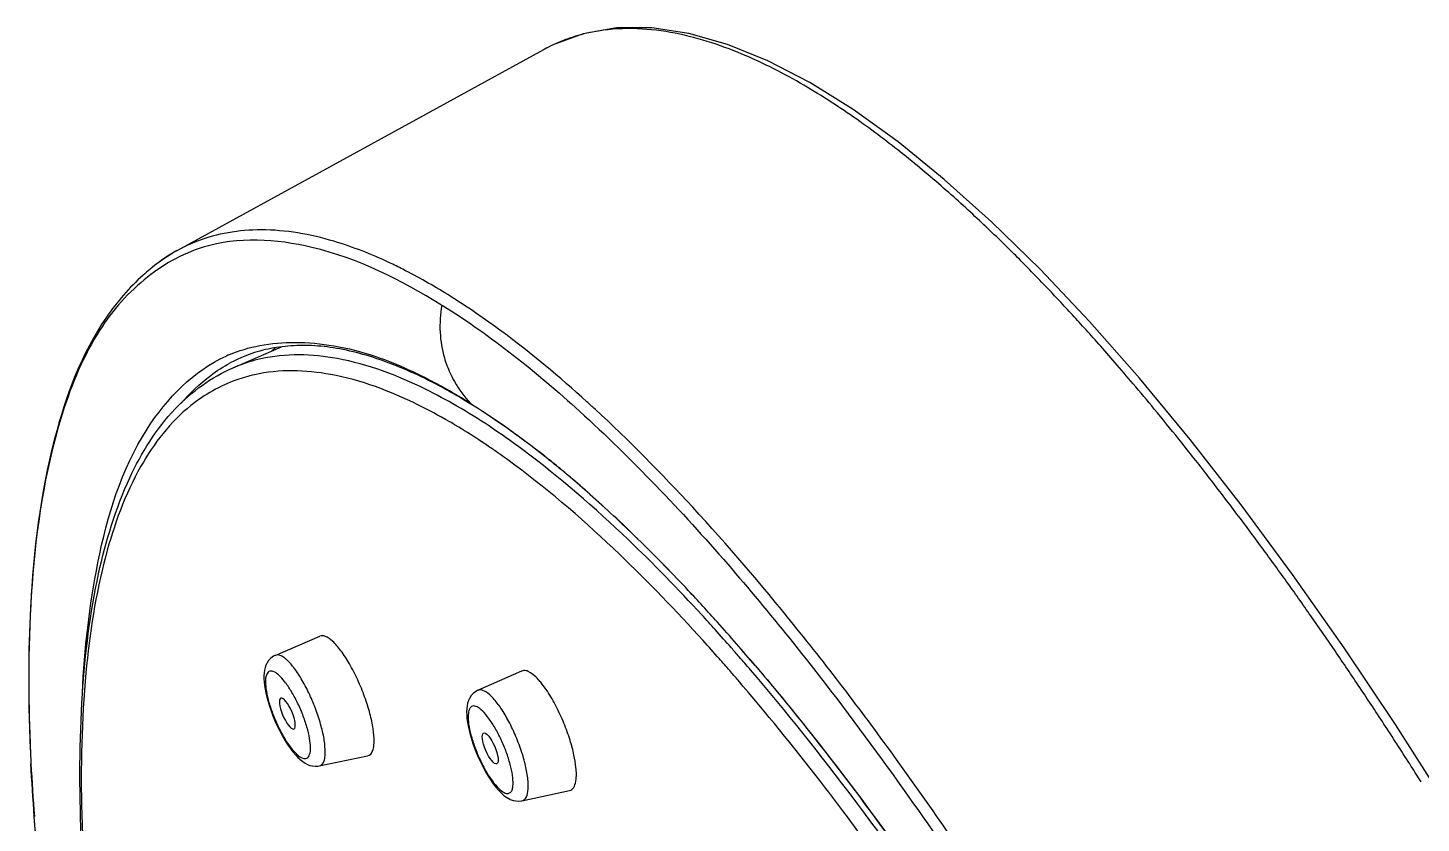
# Model space of a CAD drawing. Extents: x 11295 to 11888, y -24362 to -23942.
# Drawn here: x 11764.31 to 11787.96, y -24088.24 to -24074.75 of the extents above; entities that cross this region are included whole.
import ezdxf

# ---------------------------------------------------------------- set-up
doc = ezdxf.new("R2010")
doc.units = 0
doc.header["$MEASUREMENT"] = 0
doc.layers.get('0').update_dxf_attribs({"linetype": 'CONTINUOUS'})
doc.layers.add('02___PRT_ALL_AXES', color=7, linetype='CONTINUOUS')

msp = doc.modelspace()

# ---------------------------------------------------------------- linework, layer by layer
at = {"color": 7, "linetype": 'Continuous'}
for p, q in [((11773.06, -24075.117), (11766.844, -24078.523)), ((11771.449, -24079.282), (11771.432, -24079.272)), ((11767.931, -24080.339), (11767.932, -24080.339)), ((11776.654, -24085.568), (11776.656, -24085.57)), ((11772.837, -24085.688), (11772.797, -24085.666)), ((11772.88, -24085.718), (11772.837, -24085.688)), ((11771.944, -24085.987), (11771.944, -24085.987)), ((11769.253, -24087.27), (11769.275, -24087.263)), ((11769.253, -24087.27), (11769.253, -24087.27)), ((11770.073, -24087.099), (11770.097, -24087.09)), ((11770.097, -24087.09), (11770.125, -24087.068)), ((11770.125, -24087.068), (11770.138, -24087.052)), ((11772.693, -24087.862), (11772.693, -24087.862))]:
    msp.add_line(p, q, dxfattribs=at)
for points in [[(11788.389, -24087.926), (11787.521, -24086.568), (11786.648, -24085.265), (11785.774, -24084.021), (11784.902, -24082.842), (11784.034, -24081.731), (11783.174, -24080.692), (11782.324, -24079.728), (11781.487, -24078.842), (11780.665, -24078.037), (11779.861, -24077.317), (11779.077, -24076.681), (11778.316, -24076.133), (11777.578, -24075.674), (11776.866, -24075.305), (11776.181, -24075.027), (11775.524, -24074.84), (11774.896, -24074.747), (11774.298, -24074.748), (11773.734, -24074.846), (11773.205, -24075.042), (11773.048, -24075.123)], [(11768.348, -24085.56), (11768.333, -24085.602), (11768.323, -24085.646), (11768.316, -24085.692), (11768.313, -24085.74), (11768.313, -24085.791), (11768.317, -24085.846)], [(11768.424, -24085.448), (11768.393, -24085.481), (11768.368, -24085.519), (11768.348, -24085.56)], [(11768.485, -24085.404), (11768.46, -24085.419), (11768.424, -24085.448)], [(11768.505, -24085.394), (11768.5, -24085.397), (11768.486, -24085.403)], [(11768.317, -24085.846), (11768.323, -24085.904), (11768.333, -24085.967), (11768.346, -24086.033), (11768.362, -24086.104), (11768.383, -24086.178), (11768.407, -24086.256), (11768.435, -24086.337), (11768.466, -24086.42), (11768.501, -24086.504), (11768.539, -24086.589), (11768.581, -24086.673), (11768.625, -24086.755), (11768.67, -24086.833), (11768.715, -24086.905), (11768.761, -24086.971), (11768.806, -24087.03), (11768.849, -24087.081), (11768.891, -24087.125)], [(11771.944, -24085.987), (11771.902, -24086.01), (11771.865, -24086.04), (11771.832, -24086.076), (11771.806, -24086.116), (11771.786, -24086.159), (11771.771, -24086.204)], [(11771.771, -24086.204), (11771.762, -24086.251), (11771.756, -24086.3), (11771.754, -24086.352), (11771.755, -24086.407), (11771.76, -24086.465), (11771.768, -24086.527), (11771.78, -24086.593), (11771.795, -24086.663), (11771.813, -24086.736), (11771.836, -24086.812), (11771.861, -24086.891), (11771.89, -24086.971), (11771.922, -24087.052), (11771.957, -24087.133), (11771.995, -24087.214), (11772.034, -24087.292)], [(11768.891, -24087.125), (11768.931, -24087.163), (11768.971, -24087.195), (11769.011, -24087.221), (11769.051, -24087.243), (11769.093, -24087.26), (11769.136, -24087.271)], [(11769.136, -24087.271), (11769.181, -24087.276), (11769.226, -24087.275), (11769.253, -24087.27)], [(11772.034, -24087.292), (11772.076, -24087.368), (11772.119, -24087.441), (11772.162, -24087.509), (11772.207, -24087.572)], [(11772.207, -24087.572), (11772.251, -24087.63), (11772.296, -24087.682), (11772.341, -24087.728), (11772.387, -24087.769), (11772.434, -24087.803), (11772.445, -24087.81)], [(11772.444, -24087.809), (11772.451, -24087.814), (11772.495, -24087.837), (11772.541, -24087.854), (11772.59, -24087.865), (11772.64, -24087.868), (11772.693, -24087.862)]]:
    msp.add_lwpolyline(points, dxfattribs=at)
for centre, radius, start, end in [((11774.402, -24077.566), 2.793, 111.4581, 118.5169), ((11774.439, -24077.66), 2.894, 106.8382, 111.4581), ((11774.359, -24077.482), 2.699, 118.5693, 118.7929), ((11768.201, -24080.981), 2.807, 118.6221, 119.4539), ((11768.196, -24080.99), 2.813, 118.7151, 119.2675), ((11768.405, -24081.274), 3.166, 129.8843, 132.6134), ((11768.582, -24081.517), 3.466, 129.5483, 132.0413), ((11768.981, -24083.171), 3.035, 88.3039, 95.8625), ((11768.616, -24082.407), 2.295, 113.9943, 114.2614), ((11768.621, -24082.417), 2.306, 112.9958, 113.9932), ((11768.848, -24082.477), 2.326, 113.2129, 118.387), ((11768.841, -24082.924), 2.626, 102.8153, 111.6533), ((11770.309, -24082.538), 2.969, 127.3658, 128.8309), ((11768.869, -24083.001), 2.709, 111.6138, 113.4544), ((11766.483, -24089.564), 9.988, 60.6041, 61.0291), ((11766.838, -24089.155), 9.448, 59.0068, 61.5092), ((11765.588, -24091.133), 11.794, 58.7521, 60.5606), ((11766.244, -24090.155), 10.61, 58.3393, 59.0384), ((11766.135, -24090.248), 10.754, 58.1038, 58.7939), ((11765.583, -24091.135), 11.799, 57.8812, 58.1053), ((11766.227, -24090.398), 10.678, 56.372, 59.8623), ((11766.018, -24090.523), 11.043, 58.105, 58.3423), ((11766.511, -24089.968), 9.871, 59.1017, 59.915), ((11766.379, -24090.19), 10.129, 58.844, 59.104), ((11765.973, -24090.851), 10.905, 56.3993, 58.8163), ((11765.291, -24091.885), 12.144, 55.3912, 56.421), ((11762.636, -24095.192), 16.812, 50.1977, 51.256), ((11762.528, -24095.291), 16.96, 50.1328, 51.182), ((11762.09, -24095.85), 17.667, 49.9884, 50.2045), ((11761.966, -24095.967), 17.839, 49.8163, 50.1387), ((11761.851, -24096.134), 18.038, 49.7124, 49.9882), ((11761.753, -24096.219), 18.169, 49.6767, 49.8169), ((11760.972, -24097.133), 19.371, 48.3439, 49.6636), ((11760.956, -24097.183), 19.418, 48.4083, 49.6993), ((11758.603, -24099.824), 22.954, 47.0328, 48.3902), ((11759.026, -24099.316), 22.295, 46.9402, 48.3379), ((11757.265, -24101.259), 24.917, 45.7391, 47.0321), ((11756.801, -24101.706), 25.562, 45.6932, 46.9536), ((11755.462, -24103.08), 27.479, 44.3297, 45.6952), ((11755.938, -24102.619), 26.817, 44.3372, 45.7365), ((11754.316, -24104.206), 29.086, 43.2098, 44.3394), ((11754.008, -24104.501), 29.513, 43.2182, 44.3316), ((11752.147, -24106.247), 32.064, 41.9075, 43.2141), ((11752.204, -24106.186), 31.981, 41.8951, 43.205), ((11751.577, -24106.951), 32.847, 42.0341, 42.6287), ((11749.071, -24109), 36.192, 40.3477, 41.899), ((11748.616, -24109.396), 36.795, 40.3562, 41.8853), ((11750.34, -24108.163), 34.3, 41.4685, 42.1555), ((11750.017, -24108.356), 34.946, 41.3586, 42.0329), ((11748.578, -24109.626), 36.865, 41.0448, 41.3615), ((11748.773, -24109.549), 36.392, 41.044, 41.4708), ((11747.688, -24110.401), 38.045, 40.607, 41.0448), ((11747.816, -24110.384), 37.662, 40.7164, 41.0452), ((11744.237, -24113.41), 42.348, 37.6915, 40.6609), ((11795.095, -24085.644), 30.777, 182.2949, 182.9577), ((11795.486, -24085.616), 31.169, 182.5179, 182.9685), ((11799.803, -24085.429), 35.496, 182.9113, 184.3658), ((11798.967, -24085.432), 34.655, 182.9765, 184.4663), ((11769.996, -24086.958), 0.17, 326.112, 329.401)]:
    msp.add_arc(centre, radius, start, end, dxfattribs=at)
for points, start_tangent, end_tangent in [([(11787.955, -24087.539), (11787.789, -24087.278), (11787.352, -24086.6), (11786.916, -24085.941), (11786.495, -24085.318), (11786.084, -24084.724), (11785.667, -24084.135), (11785.23, -24083.534), (11784.772, -24082.919), (11784.3, -24082.304), (11783.841, -24081.723), (11783.427, -24081.215), (11783.068, -24080.786), (11782.756, -24080.423), (11782.483, -24080.111), (11782.237, -24079.837), (11782.009, -24079.587), (11781.789, -24079.35), (11781.57, -24079.118), (11781.344, -24078.885), (11781.106, -24078.643), (11780.85, -24078.39), (11780.571, -24078.123), (11780.268, -24077.839), (11779.938, -24077.542), (11779.585, -24077.237), (11779.215, -24076.932), (11778.831, -24076.632), (11778.429, -24076.336), (11777.999, -24076.043), (11777.537, -24075.755), (11777.037, -24075.478), (11776.496, -24075.221), (11775.914, -24075.001), (11775.295, -24074.839), (11774.65, -24074.762), (11773.99, -24074.8), (11773.601, -24074.89)], (-0.534793, 0.844983), (-0.957072, -0.28985)), ([(11770.67, -24078.842), (11770.445, -24078.732), (11769.501, -24078.368), (11768.268, -24078.174), (11767.706, -24078.222), (11767.184, -24078.366), (11766.856, -24078.517)], (-0.892279, 0.451484), (-0.879339, -0.476196)), ([(11767.282, -24078.47), (11766.758, -24078.694)], (-0.956083, -0.293097), (-0.874162, -0.485634)), ([(11771.325, -24079.449), (11769.128, -24078.472), (11767.282, -24078.47)], (-0.849971, 0.52683), (-0.956083, -0.293097)), ([(11766.758, -24078.694), (11766.281, -24079.021)], (-0.874162, -0.485634), (-0.772047, -0.635565)), ([(11766.82, -24078.536), (11766.703, -24078.606), (11766.375, -24078.845)], (-0.872348, -0.488886), (-0.767426, -0.641137)), ([(11766.82, -24078.537), (11766.375, -24078.845)], (-0.870759, -0.49171), (-0.771205, -0.636587)), ([(11766.261, -24078.943), (11765.642, -24079.654), (11764.759, -24081.721), (11764.351, -24084.578), (11764.343, -24086.876)], (-0.742783, -0.669532), (0.039982, -0.9992)), ([(11771.432, -24079.272), (11770.67, -24078.842)], (-0.84998, 0.526815), (-0.892279, 0.451484)), ([(11766.281, -24079.021), (11765.845, -24079.448), (11765.483, -24079.947)], (-0.772047, -0.635565), (-0.524774, -0.851242)), ([(11771.331, -24079.45), (11771.304, -24079.913), (11771.376, -24080.346), (11771.473, -24080.603)], (-0.164138, -0.986437), (0.419823, -0.907606)), ([(11771.338, -24079.451), (11773.672, -24081.252)], (0.848676, -0.528914), (0.740308, -0.672268)), ([(11773.795, -24081.09), (11772.352, -24079.899), (11771.45, -24079.283)], (-0.740816, 0.671708), (-0.849026, 0.528351)), ([(11765.483, -24079.947), (11764.866, -24081.375)], (-0.524774, -0.851242), (-0.291637, -0.956529)), ([(11767.72, -24080.294), (11768.241, -24080.138)], (0.920526, 0.390682), (0.982249, 0.187581)), ([(11768.241, -24080.138), (11768.845, -24080.084)], (0.982249, 0.187581), (0.999999, -0.001295)), ([(11768.671, -24080.152), (11768.292, -24080.218)], (-0.994658, -0.103227), (-0.969928, -0.243392)), ([(11768.845, -24080.084), (11769.498, -24080.141)], (0.999999, -0.001295), (0.985847, -0.167648)), ([(11769.489, -24080.176), (11769.071, -24080.137)], (-0.98847, 0.151417), (-0.999589, 0.028685)), ([(11771.345, -24080.851), (11770.378, -24080.411), (11769.489, -24080.176)], (-0.879187, 0.476477), (-0.98847, 0.151417)), ([(11769.498, -24080.141), (11770.196, -24080.318)], (0.985847, -0.167648), (0.947951, -0.318417)), ([(11765.231, -24086.029), (11765.495, -24083.82), (11766.332, -24081.553), (11767.673, -24080.315)], (0.050513, 0.998723), (0.911681, 0.410899)), ([(11768.292, -24080.218), (11767.932, -24080.339)], (-0.969928, -0.243392), (-0.918493, -0.395436)), ([(11771.588, -24081.164), (11771.053, -24080.877), (11769.56, -24080.359), (11768.258, -24080.363)], (-0.865306, 0.501245), (-0.975271, -0.221011)), ([(11770.196, -24080.318), (11771.32, -24080.826)], (0.947951, -0.318417), (0.874881, -0.484337)), ([(11767.543, -24100.949), (11766.616, -24097.497), (11765.911, -24094.228), (11765.44, -24091.198), (11765.212, -24088.456), (11765.233, -24086.047), (11765.507, -24084.01), (11766.036, -24082.384), (11766.808, -24081.211), (11767.79, -24080.514)], (-0.281174, 0.959657), (0.918493, 0.395436)), ([(11766.903, -24081.121), (11767.411, -24080.643)], (0.654678, 0.755908), (0.799417, 0.600777)), ([(11767.411, -24080.643), (11767.742, -24080.43)], (0.799417, 0.600777), (0.880208, 0.474588)), ([(11771.459, -24081.427), (11770.927, -24081.142), (11769.445, -24080.628), (11768.152, -24080.632), (11767.852, -24080.719)], (-0.865306, 0.501244), (-0.941664, -0.336555)), ([(11771.473, -24080.603), (11771.547, -24080.747), (11771.817, -24081.118)], (0.419823, -0.907606), (0.674067, -0.73867)), ([(11767.852, -24080.719), (11767.072, -24081.155), (11766.225, -24082.186), (11765.628, -24083.707), (11765.291, -24085.69), (11765.221, -24088.096), (11765.419, -24090.882), (11765.881, -24093.996), (11766.598, -24097.379), (11767.552, -24100.946)], (-0.941664, -0.336555), (0.280915, -0.959733)), ([(11789.005, -24105.348), (11785.935, -24098.689), (11782.56, -24092.522), (11780.812, -24089.723), (11779.052, -24087.161), (11777.305, -24084.871), (11775.591, -24082.881), (11773.933, -24081.216), (11773.795, -24081.09)], (-0.388399, 0.921491), (-0.740816, 0.671708)), ([(11773.157, -24082.079), (11771.852, -24081.147)], (-0.780027, 0.625745), (-0.84903, 0.528344)), ([(11771.856, -24081.142), (11773.159, -24082.077)], (0.846949, -0.531674), (0.779213, -0.626759)), ([(11773.672, -24081.252), (11776.186, -24083.849), (11777.238, -24085.109)], (0.740308, -0.672268), (0.626664, -0.77929)), ([(11764.866, -24081.375), (11764.377, -24084.187), (11764.347, -24086.985)], (-0.291637, -0.956529), (0.0439, -0.999036)), ([(11775.744, -24084.706), (11774.496, -24083.43), (11772.708, -24081.907), (11772.14, -24081.507)], (-0.677279, 0.735727), (-0.833184, 0.552996)), ([(11775.767, -24085.143), (11774.347, -24083.678), (11772.572, -24082.165), (11772.188, -24081.891)], (-0.671197, 0.741279), (-0.823111, 0.567881)), ([(11769.478, -24085.154), (11769.353, -24085.071), (11769.262, -24085.069)], (-0.724402, 0.689378), (-0.92363, -0.383286)), ([(11777.238, -24085.109), (11778.807, -24087.165), (11781.457, -24091.103), (11784.06, -24095.548), (11786.538, -24100.369), (11788.819, -24105.425)], (0.626664, -0.77929), (0.388379, -0.9215)), ([(11770.183, -24086.855), (11770.167, -24086.641), (11770.113, -24086.384), (11770.023, -24086.098), (11769.905, -24085.81), (11769.765, -24085.539), (11769.619, -24085.315), (11769.478, -24085.154)], (0.008148, 0.999967), (-0.724402, 0.689378)), ([(11768.662, -24085.437), (11768.588, -24085.396), (11768.505, -24085.394)], (-0.7912, 0.611557), (-0.923789, -0.382903)), ([(11769.352, -24087.097), (11769.354, -24087.041), (11769.338, -24086.838), (11769.285, -24086.594), (11769.2, -24086.328), (11769.09, -24086.062), (11768.963, -24085.818), (11768.83, -24085.615), (11768.702, -24085.471), (11768.662, -24085.437)], (0.088479, 0.996078), (-0.7912, 0.611557)), ([(11776.654, -24085.568), (11777.303, -24086.351), (11779.625, -24089.471), (11782.059, -24093.255), (11784.499, -24097.593), (11786.84, -24102.335), (11788.298, -24105.639)], (0.647943, -0.761688), (0.388111, -0.921613)), ([(11776.656, -24085.57), (11777.085, -24086.084), (11779.928, -24089.901), (11782.765, -24094.424), (11785.49, -24099.481), (11787.997, -24104.878), (11788.32, -24105.635)], (0.647638, -0.761948), (0.388052, -0.921637)), ([(11768.399, -24085.669), (11768.354, -24085.728), (11768.338, -24085.842), (11768.354, -24086.002), (11768.399, -24086.194), (11768.47, -24086.404), (11768.562, -24086.614), (11768.667, -24086.807), (11768.776, -24086.967), (11768.881, -24087.08), (11768.972, -24087.139), (11769.043, -24087.138)], (-0.886321, -0.463071), (0.886471, 0.462784)), ([(11769.043, -24087.138), (11769.088, -24087.078), (11769.103, -24086.963), (11769.088, -24086.803), (11769.043, -24086.61), (11768.971, -24086.4), (11768.879, -24086.19), (11768.774, -24085.998), (11768.665, -24085.839), (11768.561, -24085.726), (11768.47, -24085.668), (11768.399, -24085.669)], (0.886358, 0.463001), (-0.886488, -0.462751)), ([(11772.797, -24085.666), (11772.725, -24085.651), (11772.69, -24085.661)], (-0.910925, 0.412573), (-0.901426, -0.432934)), ([(11773.023, -24085.864), (11772.973, -24085.807), (11772.88, -24085.718)], (-0.629633, 0.776893), (-0.786286, 0.617863)), ([(11782.114, -24093.495), (11780.308, -24090.634), (11778.331, -24087.835), (11776.572, -24085.638)], (-0.514764, 0.857332), (-0.65088, 0.759181)), ([(11772.081, -24086.013), (11771.978, -24085.979), (11771.945, -24085.989)], (-0.848971, 0.52844), (-0.903238, -0.429141)), ([(11772.693, -24087.861), (11772.752, -24087.822), (11772.793, -24087.706), (11772.796, -24087.527), (11772.761, -24087.299), (11772.691, -24087.04), (11772.591, -24086.772), (11772.47, -24086.515), (11772.337, -24086.292), (11772.204, -24086.12), (11772.081, -24086.013)], (0.961223, 0.275771), (-0.848927, 0.528511)), ([(11773.617, -24087.412), (11773.61, -24087.296), (11773.576, -24087.086), (11773.51, -24086.835), (11773.405, -24086.545), (11773.274, -24086.261), (11773.125, -24086.004), (11773.023, -24085.864)], (-0.003955, 0.999992), (-0.629633, 0.776893)), ([(11771.951, -24086.28), (11771.871, -24086.253), (11771.813, -24086.285), (11771.783, -24086.375), (11771.783, -24086.516), (11771.815, -24086.695), (11771.874, -24086.899), (11771.958, -24087.112), (11772.057, -24087.314), (11772.165, -24087.49), (11772.273, -24087.626), (11772.37, -24087.711)], (-0.848914, 0.528532), (0.848848, -0.528637)), ([(11772.534, -24087.65), (11772.539, -24087.614), (11772.538, -24087.473), (11772.506, -24087.293), (11772.446, -24087.088), (11772.363, -24086.876), (11772.264, -24086.674), (11772.156, -24086.499), (11772.049, -24086.364), (11771.951, -24086.28)], (0.212462, 0.977169), (-0.84884, 0.52865)), ([(11770.143, -24087.044), (11770.16, -24087.009), (11770.172, -24086.968)], (0.509549, 0.860441), (0.227476, 0.973784)), ([(11770.172, -24086.968), (11770.183, -24086.855)], (0.227476, 0.973784), (0.008148, 0.999967)), ([(11769.275, -24087.263), (11769.333, -24087.186), (11769.352, -24087.097)], (0.886214, 0.463276), (0.088479, 0.996078)), ([(11773.502, -24087.687), (11773.542, -24087.67), (11773.593, -24087.593), (11773.615, -24087.464), (11773.617, -24087.412)], (0.976542, 0.215329), (-0.003955, 0.999992)), ([(11772.37, -24087.711), (11772.452, -24087.738), (11772.473, -24087.732)], (0.848898, -0.528557), (0.9216, 0.388142)), ([(11772.473, -24087.732), (11772.51, -24087.705), (11772.534, -24087.65)], (0.9216, 0.388142), (0.212462, 0.977169)), ([(11780.019, -24090.682), (11778.156, -24088.053), (11777.748, -24087.518)], (-0.556097, 0.831118), (-0.612182, 0.790717)), ([(11764.41, -24088.131), (11764.806, -24091.493), (11764.944, -24092.345)], (0.07596, -0.997111), (0.168462, -0.985708))]:
    msp.add_spline(points, degree=3, dxfattribs=dict(at, start_tangent=start_tangent, end_tangent=end_tangent))
at = {"layer": '02___PRT_ALL_AXES', "color": 7, "linetype": 'Continuous'}
for p, q in [((11767.79, -24080.514), (11768.611, -24080.161)), ((11768.505, -24085.394), (11769.262, -24085.068)), ((11771.945, -24085.987), (11772.69, -24085.659)), ((11768.599, -24086.12), (11768.597, -24086.121)), ((11768.818, -24086.643), (11768.825, -24086.641)), ((11769.252, -24087.271), (11770.073, -24087.099)), ((11772.693, -24087.862), (11773.502, -24087.688))]:
    msp.add_line(p, q, dxfattribs=at)
msp.add_ellipse((11768.711, -24086.381), major_axis=(-0.112, 0.261), ratio=0.290054, start_param=3.163494, end_param=9.360317, dxfattribs=at)
msp.add_ellipse((11772.154, -24086.973), major_axis=(-0.112, 0.261), ratio=0.290455, dxfattribs=at)

doc.saveas('drawing.dxf')
